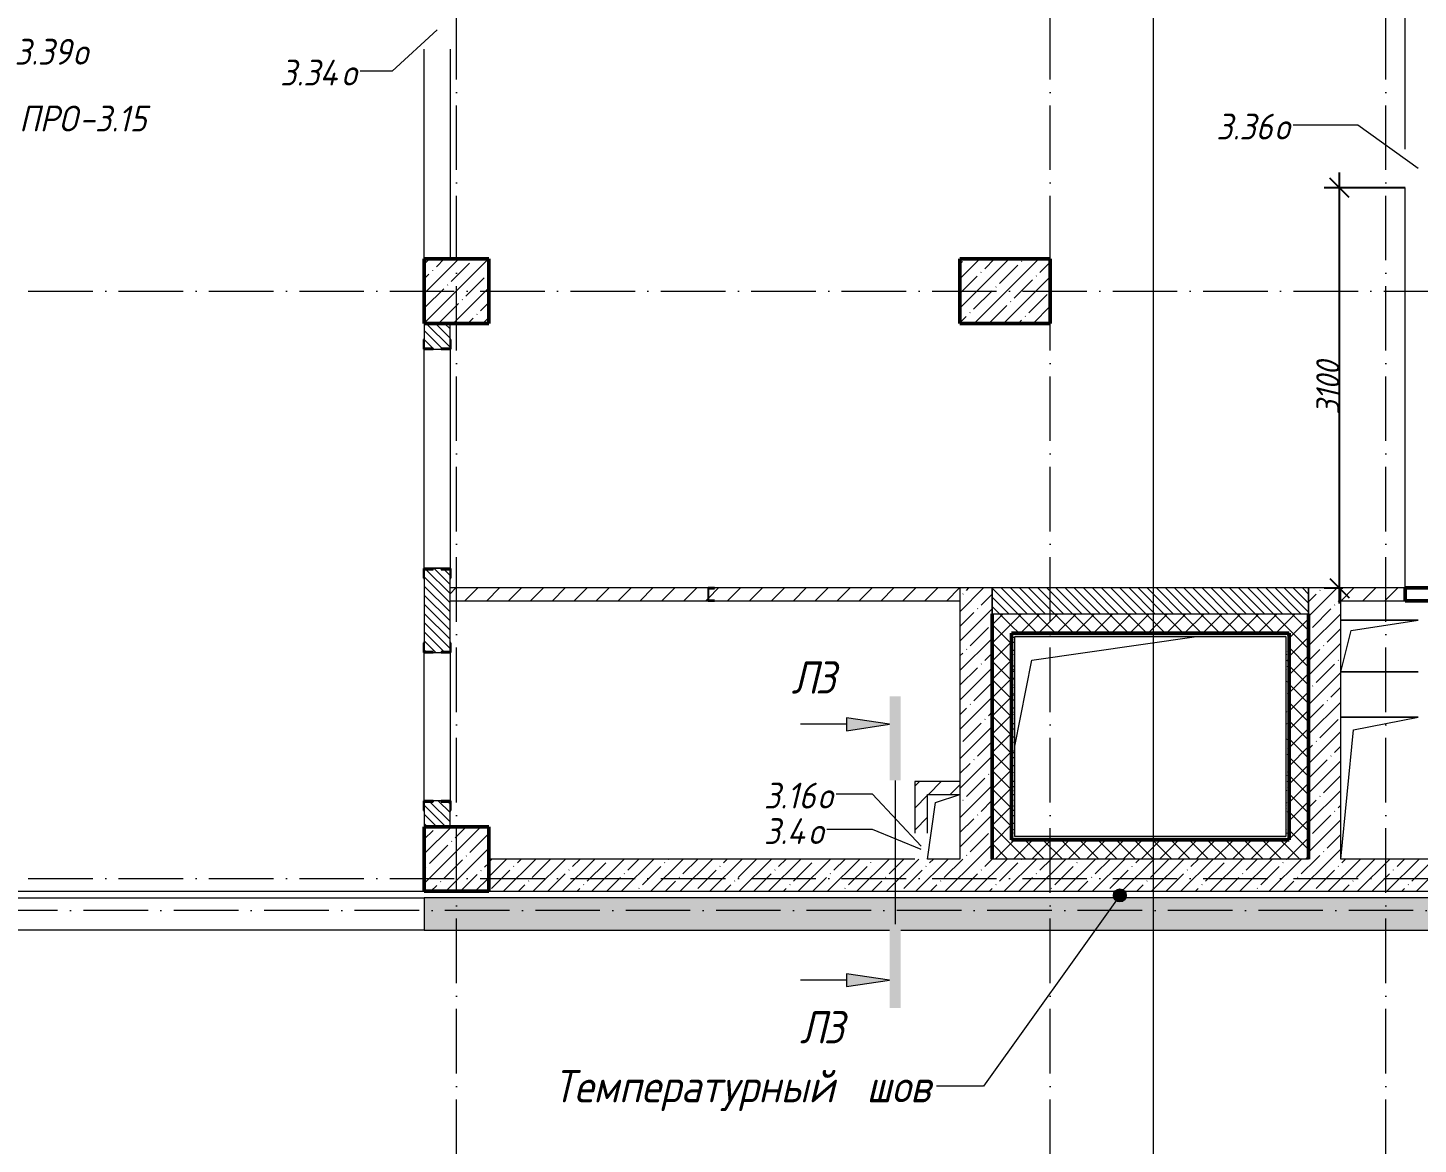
# Model space of a CAD drawing. Header units: millimetres. Extents: x -356862 to 418287, y 0 to 839748.
# Drawn here: x 151215 to 161985, y 319758 to 328407 of the extents above; entities that cross this region are included whole.
import ezdxf

# ---------------------------------------------------------------- set-up
doc = ezdxf.new("R2010")
doc.units = ezdxf.units.MM
doc.linetypes.add('200_ШТРИХ_ш1п0_6_', pattern=[160, 100, -60])
doc.linetypes.add('50_200_ШТРИХ_1Т_ш5_п1_п1_', pattern=[700, 500, -100, 0, -100])
for name, color, linetype, lineweight in [('A-____-____-DIMS', 7, 'Continuous', 9), ('A-____-NOTE-TEXT', 7, 'Continuous', 9), ('A-____-NOTE-TEXT-1', 7, 'Continuous', 5), ('A-FLOR-____-OTLN', 7, 'Continuous', 9), ('A-GENM-____-IDEN', 7, 'Continuous', 9), ('A-GENM-____-MCUT', 7, 'Continuous', 25), ('A-GENM-____-OTLN', 7, 'Continuous', 9), ('A-GENM-____-OTLN-1', 7, 'Continuous', 25), ('A-GLAZ-____-IDEN', 7, 'Continuous', 9), ('A-WALL-____-MCUT-1', 7, 'Continuous', 9), ('A-WALL-____-MCUT-2', 7, 'Continuous', 50), ('A-WALL-____-MCUT-3', 7, 'Continuous', 9), ('A-WALL-____-OTLN', 7, 'Continuous', 9), ('A-WALL-____-PATT-1', 7, 'Continuous', 9), ('A-WALL-FNSH-MCUT-1', 7, 'Continuous', 9), ('G-____-____-TEXT', 7, 'Continuous', 9), ('I-WALL-____-OTLN', 7, 'Continuous', 9), ('S-COLS-____-MCUT', 7, 'Continuous', 50), ('S-COLS-____-OTLN', 7, 'Continuous', 9), ('S-GRID-____-OTLN-1', 7, '50_200_ШТРИХ_1Т_ш5_п1_п1_', 9)]:
    doc.layers.add(name, color=color, linetype=linetype, lineweight=lineweight)
for name, color, linetype, lineweight, true_color in [('A-DETL-GENF-OTLN-4', 9, '200_ШТРИХ_ш1п0_6_', 9, 0x808080), ('A-DETL-GENF-OTLN-5', 7, 'Continuous', 5, 0xc0c0c0), ('A-WALL-____-PATT-2', 7, 'Continuous', 9, 0x787878), ('G-____-____-SYMB-1', 9, 'Continuous', 9, 0x808080)]:
    doc.layers.add(name, color=color, linetype=linetype, lineweight=lineweight, true_color=true_color)
doc.styles.add('ISOCPEUR_I', font='isocpeui.ttf', dxfattribs={"width": 0.9, "height": 2.5})
doc.styles.add('ISOCPEUR_I_10', font='isocpeui.ttf', dxfattribs={"width": 0.9, "height": 180})
doc.styles.add('ISOCPEUR_I_9', font='isocpeui.ttf', dxfattribs={"width": 0.9, "height": 250})
doc.dimstyles.new('ISO-1_8_0_9К_СРЕДНИЙ_Кладочные_4', dxfattribs={"dimscale": 304.8, "dimtxt": 179.276612, "dimasz": 0.492126, "dimexe": 0.393701, "dimexo": 0, "dimgap": 0, "dimtad": 1, "dimdec": 3, "dimrnd": 0.001, "dimdsep": 46, "dimtxsty": 'ISOCPEUR_I_10', "dimblk1": 'OBLIQUE', "dimblk2": 'OBLIQUE', "dimsah": 1, "dimcen": 0.09, "dimdle": 0.393701, "dimazin": 0, "dimtfac": 1, "dimtdec": 4, "dimtix": 1, "dimtmove": 1, "dimatfit": 3, "dimfxl": 1, "dimtvp": 1, "dimtolj": 1, "dimtzin": 0, "dimarcsym": 2})
pattern_1 = [(45, (144685.44, 312186.37), (-114.04925, 114.04925), []), (45, (144799.49, 312186.37), (-114.04925, 114.04925), [201.612, -40.322, 3.353, -36.97])]
pattern_2 = [(45, (144685.44, 312186.37), (-84.8528, 84.8528), [])]
pattern_3 = [(135, (144685.44, 312186.367), (-35.35534, -35.35534), [])]
pattern_4 = [(0, (144685.438, 312186.367), (81.28, 20.32), [3.353, -57.607, 3.353, -57.607, -325.12]), (0, (144685.438, 312186.367), (81.28, 20.32), [-121.92, 3.353, -118.567, 3.353, -57.607, -142.24]), (0, (144685.438, 312186.367), (81.28, 20.32), [-304.8, 3.353, -37.287, 3.353, -98.247]), (120, (144715.918, 312196.527), (-58.237636, 60.230545), [3.353, -57.607, 3.353, -57.607, -325.12]), (120, (144715.918, 312196.527), (-58.237636, 60.230545), [-121.92, 3.353, -118.567, 3.353, -57.607, -142.24]), (120, (144715.918, 312196.527), (-58.237636, 60.230545), [-304.8, 3.353, -37.287, 3.353, -98.247]), (240, (144726.078, 312237.167), (-23.042364, -80.550545), [3.353, -57.607, 3.353, -57.607, -325.12]), (240, (144726.078, 312237.167), (-23.042364, -80.550545), [-121.92, 3.353, -118.567, 3.353, -57.607, -142.24]), (240, (144726.078, 312237.167), (-23.042364, -80.550545), [-304.8, 3.353, -37.287, 3.353, -98.247])]
pattern_5 = [(45, (144685.44, 312186.37), (-70.7107, 70.7107), []), (135, (144685.44, 312186.37), (-70.7107, -70.7107), [])]

# ---------------------------------------------------------------- blocks, each defined once
blk = doc.blocks.new('BSC_Колонна _Прямоугольная - 500х500-V122-АР1_План отверстий 3 этажа в осях 1-64_А-ГГ')
at = {"layer": 'S-COLS-____-OTLN'}
h = blk.add_hatch(dxfattribs=at)
h.set_pattern_fill('FP_145', color=256, style=0, pattern_type=2)
h.set_pattern_definition([(45, (-9850, -9781.04), (-114.0493, 114.0493), []), (45, (-9735.95, -9781.04), (-114.0493, 114.0493), [201.613, -40.323, 3.353, -36.97])])
h.paths.add_polyline_path([(-250, -250), (250, -250), (250, 250), (-250, 250)], flags=0)
at = {"layer": 'S-COLS-____-MCUT'}
for p, q in [((250, 250), (-250, 250)), ((-250, 250), (-250, -250)), ((250, -250), (250, 250)), ((-250, -250), (250, -250))]:
    blk.add_line(p, q, dxfattribs=at)
blk = doc.blocks.new('BSC_Колонна _Прямоугольная - 500х700-V153-АР1_План отверстий 3 этажа в осях 1-64_А-ГГ')
at = {"layer": 'S-COLS-____-OTLN'}
h = blk.add_hatch(dxfattribs=at)
h.set_pattern_fill('FP_176', color=256, style=0, pattern_type=2)
h.set_pattern_definition([(315, (-14181.04, 14100), (114.0493, 114.0493), []), (315, (-14181.04, 13985.95), (114.0493, 114.0493), [201.612, -40.322, 3.353, -36.97])])
h.paths.add_polyline_path([(-250, 350), (-250, -350), (250, -350), (250, 350)], flags=0)
at = {"layer": 'S-COLS-____-MCUT'}
for p, q in [((250, 350), (-250, 350)), ((-250, 350), (-250, -350)), ((250, -350), (250, 350)), ((-250, -350), (250, -350))]:
    blk.add_line(p, q, dxfattribs=at)
blk = doc.blocks.new('154_Фахверк_СКБ_Швеллер - Тип_100_3960-28318856-АР1_План отверстий 3 этажа в осях 1-64_А-ГГ')
at = {"layer": 'A-GENM-____-MCUT'}
for p, q in [((175, 50), (125, 50)), ((125, 50), (125, -50)), ((128, 47), (175, 47)), ((128, -47), (128, 47)), ((175, 47), (175, 50)), ((125, -50), (175, -50)), ((175, -47), (128, -47)), ((175, -50), (175, -47))]:
    blk.add_line(p, q, dxfattribs=at)
blk = doc.blocks.new('154_Стойка_СКБ_Уголок - СМ-2180_200-28268025-АР1_План отверстий 3 этажа в осях 1-64_А-ГГ')
at = {"layer": 'A-GENM-____-MCUT'}
for p, q in [((125, 156), (125, 81)), ((200, 156), (125, 156)), ((131, 81), (131, 150)), ((131, 150), (200, 150)), ((200, 150), (200, 156)), ((125, 81), (131, 81)), ((131, 19), (125, 19)), ((125, 19), (125, -56)), ((131, -50), (131, 19)), ((125, -56), (200, -56)), ((200, -50), (131, -50)), ((200, -56), (200, -50))]:
    blk.add_line(p, q, dxfattribs=at)
blk = doc.blocks.new('Фахверк_СКБ_Уголок - 200_3550_зеркало-28264001-АР1_План отверстий 3 этажа в осях 1-64_А-ГГ')
at = {"layer": 'A-GENM-____-MCUT'}
for p, q in [((200, 156), (125, 156)), ((125, 156), (125, 81)), ((131, 81), (131, 150)), ((131, 150), (200, 150)), ((200, 150), (200, 156)), ((125, 81), (131, 81)), ((131, 19), (125, 19)), ((125, 19), (125, -56)), ((131, -50), (131, 19)), ((125, -56), (200, -56)), ((200, -50), (131, -50)), ((200, -56), (200, -50))]:
    blk.add_line(p, q, dxfattribs=at)
blk = doc.blocks.new('154_Стойка_СКБ_Уголок - СМ-2480_200-28346303-АР1_План отверстий 3 этажа в осях 1-64_А-ГГ')
at = {"layer": 'A-GENM-____-MCUT'}
for p, q in [((125, 156), (125, 81)), ((200, 156), (125, 156)), ((131, 81), (131, 150)), ((131, 150), (200, 150)), ((200, 150), (200, 156)), ((125, 81), (131, 81)), ((131, 19), (125, 19)), ((125, 19), (125, -56)), ((131, -50), (131, 19)), ((125, -56), (200, -56)), ((200, -50), (131, -50)), ((200, -56), (200, -50))]:
    blk.add_line(p, q, dxfattribs=at)
blk = doc.blocks.new('Стойка_Влож_Полоса боковая - Полоса-28213942-АР1_План отверстий 3 этажа в осях 1-64_А-ГГ')
at = {"layer": 'A-GENM-____-OTLN'}
for p, q in [((-5, 60), (0, 60)), ((-5, -60), (-5, 60)), ((0, 31), (0, -31)), ((0, -60), (-5, -60))]:
    blk.add_line(p, q, dxfattribs=at)
blk = doc.blocks.new('AR_Отверстие прямоугольное _в плите_ - AR_Отверстие прямоугольное _в плите_-30552514-АР1_План отверстий 3 этажа в осях 1-64_А-ГГ')
at = {"layer": 'A-GENM-____-OTLN'}
for p, q in [((-917, 617), (357, 800)), ((-1050, -50), (-917, 617))]:
    blk.add_line(p, q, dxfattribs=at)
blk = doc.blocks.new('AR_Отверстие прямоугольное _в плите_ - AR_Отверстие прямоугольное _в плите_-V186-АР1_План отверстий 3 этажа в осях 1-64_А-ГГ')
at = {"layer": 'A-GENM-____-OTLN'}
for p, q in [((300, 550), (-300, 550)), ((-200, 450), (300, 550)), ((-300, -550), (-200, 450))]:
    blk.add_line(p, q, dxfattribs=at)
blk = doc.blocks.new('AR_Отверстие прямоугольное _в плите_ - AR_Отверстие прямоугольное _в плите_-V198-АР1_План отверстий 3 этажа в осях 1-64_А-ГГ')
at = {"layer": 'A-GENM-____-OTLN'}
for p, q in [((-63, 188), (125, 250)), ((-125, -250), (-63, 188))]:
    blk.add_line(p, q, dxfattribs=at)
blk = doc.blocks.new('AR_Отверстие прямоугольное _в плите_ - AR_Отверстие прямоугольное _в плите_-30552531-АР1_План отверстий 3 этажа в осях 1-64_А-ГГ')
at = {"layer": 'A-GENM-____-OTLN'}
for p, q in [((300, 200), (-300, 200)), ((-300, -200), (-220, 120)), ((-220, 120), (300, 200)), ((-300, -200), (300, -200))]:
    blk.add_line(p, q, dxfattribs=at)
blk = doc.blocks.new('BSC_Колонна _Прямоугольная1 - 200х100 _металл_-35191367-АР1_План отверстий 3 этажа в осях 1-64_А-ГГ')
at = {"layer": 'S-COLS-____-MCUT'}
for p, q in [((100, 50), (-100, 50)), ((-100, 50), (-100, -50)), ((100, -50), (100, 50)), ((-100, -50), (100, -50))]:
    blk.add_line(p, q, dxfattribs=at)
blk = doc.blocks.new('DET_L_Имитация разреза_ISO2-5 - Влево-36990825-АР1_План отверстий 3 этажа в осях 1-64_А-ГГ')
at = {"layer": 'A-DETL-GENF-OTLN-5'}
blk.add_line((143, 0), (1257, 0), dxfattribs=at)
blk = doc.blocks.new('_Oblique')
at = {"color": 0, "linetype": 'ByBlock', "lineweight": -2}
blk.add_line((-0.5, -0.5), (0.5, 0.5), dxfattribs=at)
blk = doc.blocks.new('*D9955')
at = {"layer": 'A-____-____-DIMS', "color": 0, "lineweight": -2, "transparency": 16777216}
for p, q in [((161376, 323947), (161376, 327287)), ((161885, 327167), (161256, 327167)), ((161402, 324067), (161256, 324067))]:
    blk.add_line(p, q, dxfattribs=at)
at = {"layer": 'Defpoints', "color": 0, "transparency": 16777216}
for p in [(161376, 327167), (161885, 327167), (161402, 324067)]:
    blk.add_point(p, dxfattribs=at)
at = {"layer": 'A-____-____-DIMS', "color": 0, "lineweight": -2, "transparency": 16777216, "xscale": 150, "yscale": 150, "zscale": 150}
for p, rotation in [((161376, 327167), 90), ((161376, 324067), 270)]:
    blk.add_blockref('_Oblique', p, dxfattribs=dict(at, rotation=rotation))
at = {"layer": 'A-____-____-DIMS', "color": 0, "transparency": 16777216, "insert": (161286, 325617), "char_height": 180, "width": 504.73, "attachment_point": 5, "rotation": 90, "style": 'ISOCPEUR_I_10'}
blk.add_mtext('\\A1;3100', dxfattribs=at)

msp = doc.modelspace()

# ---------------------------------------------------------------- hatches: boundary and pattern name
at = {"layer": 'A-____-NOTE-TEXT-1'}
for points in [[(157977.5026, 322576.9714), (157977.5026, 323226.9714), (157890.766, 323226.9714), (157890.766, 322576.9714)], [(157557.1246, 322961.1233), (157890.766, 323011.1233), (157557.1246, 323061.1233)], [(157977.5026, 320813.1587), (157977.5026, 321463.1587), (157890.766, 321463.1587), (157890.766, 320813.1587)], [(157557.1246, 320979.0068), (157890.766, 321029.0068), (157557.1246, 321079.0068)]]:
    msp.add_hatch(color=256, dxfattribs=at).paths.add_polyline_path(points, flags=0)
at = {"layer": 'A-WALL-____-PATT-1'}
h = msp.add_hatch(dxfattribs=at)
h.set_pattern_fill('FP_6', color=256, style=0, pattern_type=2)
h.set_pattern_definition(pattern_3)
h.paths.add_polyline_path([(154354.4376, 322217.4093), (154485.4376, 322217.4093), (154485.4376, 322411.4093), (154416.4376, 322411.4093), (154416.4376, 322417.4093), (154354.4376, 322417.4093), (154354.4376, 322411.4093), (154285.4376, 322411.4093), (154285.4376, 322217.4093)], flags=0)
h.paths.add_polyline_path([(154416.4376, 323567.4093), (154416.4376, 323573.4093), (154485.4376, 323573.4093), (154485.4376, 324211.4093), (154416.4376, 324211.4093), (154416.4376, 324217.4093), (154354.4376, 324217.4093), (154354.4376, 324211.4093), (154285.4376, 324211.4093), (154285.4376, 323573.4093), (154354.4376, 323573.4093), (154354.4376, 323567.4093)], flags=0)
h.paths.add_polyline_path([(154354.4376, 325917.4093), (154416.4376, 325917.4093), (154416.4376, 325923.4093), (154485.4376, 325923.4093), (154485.4376, 326117.4093), (154285.4376, 326117.4093), (154285.4376, 325923.4093), (154354.4376, 325923.4093)], flags=0)
h = msp.add_hatch(dxfattribs=at)
h.set_pattern_fill('FP_4', color=256, style=0, pattern_type=2)
h.set_pattern_definition(pattern_2)
h.paths.add_polyline_path([(158435.4376, 323967.4093), (158435.4376, 324067.4093), (156535.4376, 324067.4093), (156535.4376, 324064.4093), (156488.4376, 324064.4093), (156488.4376, 323970.4093), (156535.4376, 323970.4093), (156535.4376, 323967.4093)], flags=0)
h.paths.add_polyline_path([(154485.4376, 323967.4093), (156485.4376, 323967.4093), (156485.4376, 324067.4093), (154485.4376, 324067.4093)], flags=0)
h = msp.add_hatch(dxfattribs=at)
h.set_pattern_fill('FP_38', color=256, style=0, pattern_type=2)
h.set_pattern_definition(pattern_1)
h.paths.add_polyline_path([(158685.4376, 321967.4093), (158685.4376, 324067.4093), (158435.4376, 324067.4093), (158435.4376, 321967.4093)], flags=0)
h = msp.add_hatch(dxfattribs=at)
h.set_pattern_fill('FP_6', color=256, style=0, pattern_type=2)
h.set_pattern_definition(pattern_3)
h.paths.add_polyline_path([(161135.4376, 323867.4093), (161135.4376, 324067.4093), (158685.4376, 324067.4093), (158685.4376, 323867.4093), (158811.475, 323867.4093)], flags=0)
h = msp.add_hatch(dxfattribs=at)
h.set_pattern_fill('FP_38', color=256, style=0, pattern_type=2)
h.set_pattern_definition(pattern_1)
h.paths.add_polyline_path([(161385.4376, 321967.4093), (161385.4376, 324067.4093), (161135.4376, 324067.4093), (161135.4376, 321967.4093)], flags=0)
h = msp.add_hatch(dxfattribs=at)
h.set_pattern_fill('FP_4', color=256, style=0, pattern_type=2)
h.set_pattern_definition(pattern_2)
h.paths.add_polyline_path([(161885.4376, 323967.4093), (161885.4376, 324067.4093), (161385.4376, 324067.4093), (161385.4376, 323967.4093)], flags=0)
h = msp.add_hatch(dxfattribs=at)
h.set_pattern_fill('FP_1', color=256, style=0, pattern_type=2)
h.set_pattern_definition(pattern_5)
h.paths.add_polyline_path([(158685.4376, 322117.4093), (158835.4376, 322117.4093), (158835.4376, 323867.4093), (158685.4376, 323867.4093), (158685.4376, 322142.4093)], flags=0)
h = msp.add_hatch(dxfattribs=at)
h.set_pattern_fill('FP_1', color=256, style=0, pattern_type=2)
h.set_pattern_definition(pattern_5)
h.paths.add_polyline_path([(158835.4376, 323717.4093), (160985.4376, 323717.4093), (160985.4376, 323867.4093), (158835.4376, 323867.4093)], flags=0)
h = msp.add_hatch(dxfattribs=at)
h.set_pattern_fill('FP_1', color=256, style=0, pattern_type=2)
h.set_pattern_definition(pattern_5)
h.paths.add_polyline_path([(160985.4376, 321967.4093), (161135.4376, 321967.4093), (161135.4376, 323867.4093), (160985.4376, 323867.4093), (160985.4376, 322117.4093)], flags=0)
h = msp.add_hatch(dxfattribs=at)
h.set_pattern_fill('FP_4', color=256, style=0, pattern_type=2)
h.set_pattern_definition(pattern_2)
h.paths.add_polyline_path([(158185.4376, 322167.4093), (158185.4376, 322567.4093), (158085.4376, 322567.4093), (158085.4376, 322167.4093), (158125.4376, 322167.4093)], flags=0)
h = msp.add_hatch(dxfattribs=at)
h.set_pattern_fill('FP_4', color=256, style=0, pattern_type=2)
h.set_pattern_definition(pattern_2)
h.paths.add_polyline_path([(158435.4376, 322467.4093), (158435.4376, 322567.4093), (158185.4376, 322567.4093), (158185.4376, 322467.4093)], flags=0)
h = msp.add_hatch(dxfattribs=at)
h.set_pattern_fill('FP_1', color=256, style=0, pattern_type=2)
h.set_pattern_definition(pattern_5)
h.paths.add_polyline_path([(160960.4376, 321967.4093), (160985.4376, 321967.4093), (160985.4376, 322117.4093), (158685.4376, 322117.4093), (158685.4376, 321967.4093), (160578.9393, 321967.4093)], flags=0)
h = msp.add_hatch(dxfattribs=at)
h.set_pattern_fill('FP_38', color=256, style=0, pattern_type=2)
h.set_pattern_definition(pattern_1)
h.paths.add_polyline_path([(167535.4376, 321717.4093), (167535.4376, 321967.4093), (163435.4376, 321967.4093), (163435.4376, 321717.4093), (165881.3322, 321717.4093)], flags=0)
h.paths.add_polyline_path([(162285.4376, 321717.4093), (162285.4376, 321967.4093), (154785.4376, 321967.4093), (154785.4376, 321717.4093), (161462.6714, 321717.4093)], flags=0)
h = msp.add_hatch(dxfattribs=at)
h.set_pattern_fill('FP_38', color=256, style=0, pattern_type=2)
h.set_pattern_definition(pattern_1)
h.paths.add_polyline_path([(167648.7964, 321417.4093), (168235.4376, 321417.4093), (168235.4376, 321667.4093), (163435.4376, 321667.4093), (163435.4376, 321417.4093), (165881.3322, 321417.4093)], flags=0)
h.paths.add_polyline_path([(162285.4376, 321417.4093), (162285.4376, 321667.4093), (154285.4376, 321667.4093), (154285.4376, 321417.4093), (157890.766, 321417.4093), (157890.766, 321463.1587), (157977.5026, 321463.1587), (157977.5026, 321417.4093), (160578.9393, 321417.4093)], flags=0)
h.paths.add_polyline_path([(150285.4376, 321417.4093), (150285.4376, 321667.4093), (142735.4376, 321667.4093), (142735.4376, 321417.4093), (149974.1536, 321417.4093)], flags=0)
at = {"layer": 'A-WALL-____-PATT-2'}
h = msp.add_hatch(dxfattribs=at)
h.set_pattern_fill('FP_181', color=256, style=0, pattern_type=2)
h.set_pattern_definition(pattern_4)
h.paths.add_polyline_path([(158835.4376, 322142.4093), (158860.4376, 322142.4093), (158860.4376, 323717.4093), (158835.4376, 323717.4093), (158835.4376, 323240.7852)], flags=0)
h = msp.add_hatch(dxfattribs=at)
h.set_pattern_fill('FP_181', color=256, style=0, pattern_type=2)
h.set_pattern_definition(pattern_4)
h.paths.add_polyline_path([(160960.4376, 323692.4093), (160960.4376, 323717.4093), (158860.4376, 323717.4093), (158860.4376, 323692.4093)], flags=0)
h = msp.add_hatch(dxfattribs=at)
h.set_pattern_fill('FP_181', color=256, style=0, pattern_type=2)
h.set_pattern_definition(pattern_4)
h.paths.add_polyline_path([(160960.4376, 322117.4093), (160985.4376, 322117.4093), (160985.4376, 323717.4093), (160960.4376, 323717.4093), (160960.4376, 322142.4093)], flags=0)
h = msp.add_hatch(dxfattribs=at)
h.set_pattern_fill('FP_181', color=256, style=0, pattern_type=2)
h.set_pattern_definition(pattern_4)
h.paths.add_polyline_path([(160960.4376, 322117.4093), (160960.4376, 322142.4093), (158835.4376, 322142.4093), (158835.4376, 322117.4093), (160578.9393, 322117.4093)], flags=0)
at = {"layer": 'G-____-____-TEXT'}
h = msp.add_hatch(color=256, dxfattribs=at)
edge = h.paths.add_edge_path(flags=0)
edge.add_arc((159674.4019, 321685.5684), 50, 0, 360)
at = {"layer": 'S-COLS-____-OTLN'}
h = msp.add_hatch(dxfattribs=at)
h.set_pattern_fill('FP_38', color=256, style=0, pattern_type=2)
h.set_pattern_definition(pattern_1)
h.paths.add_polyline_path([(154285.4376, 326117.4093), (154785.4376, 326117.4093), (154785.4376, 326617.4093), (154285.4376, 326617.4093)], flags=0)

# ---------------------------------------------------------------- linework, layer by layer
at = {"layer": 'A-____-NOTE-TEXT'}
for p, q in [((157557.1246, 323011.1233), (157200.8746, 323011.1233)), ((157890.766, 323011.1233), (157557.1246, 323061.1233)), ((157557.1246, 323061.1233), (157557.1246, 322961.1233)), ((157557.1246, 322961.1233), (157890.766, 323011.1233)), ((157557.1246, 321079.0068), (157557.1246, 320979.0068)), ((157890.766, 321029.0068), (157557.1246, 321079.0068)), ((157557.1246, 321029.0068), (157200.8746, 321029.0068)), ((157557.1246, 320979.0068), (157890.766, 321029.0068))]:
    msp.add_line(p, q, dxfattribs=at)
at = {"layer": 'A-FLOR-____-OTLN'}
for p, q in [((161385.4376, 323817.4093), (161985.4376, 323817.4093)), ((161985.4376, 323417.4093), (161385.4376, 323417.4093)), ((161385.4376, 323067.4093), (161985.4376, 323067.4093)), ((150285.4376, 321717.4093), (154285.4376, 321717.4093))]:
    msp.add_line(p, q, dxfattribs=at)
at = {"layer": 'A-GLAZ-____-IDEN'}
for p, q in [((154385.4376, 328392.4093), (154038.4508, 328072.3938)), ((154038.4508, 328072.3938), (153788.3302, 328072.3938)), ((161518.6589, 327654.3246), (161016.3333, 327654.3246)), ((161985.4376, 327317.4093), (161518.6589, 327654.3246)), ((157759.1025, 322471.0614), (157476.1602, 322471.0614)), ((158135.4376, 322067.4093), (157759.1025, 322471.0614)), ((157759.1025, 322195.8742), (157405.0641, 322195.8742)), ((158135.4376, 322042.4093), (157759.1025, 322195.8742))]:
    msp.add_line(p, q, dxfattribs=at)
at = {"layer": 'A-WALL-____-MCUT-1'}
for p, q in [((158435.4376, 324067.4093), (158435.4376, 321967.4093)), ((158685.4376, 324067.4093), (158435.4376, 324067.4093)), ((158685.4376, 321967.4093), (158685.4376, 324067.4093)), ((161135.4376, 324067.4093), (161135.4376, 321967.4093)), ((161385.4376, 324067.4093), (161135.4376, 324067.4093)), ((161385.4376, 321967.4093), (161385.4376, 324067.4093)), ((158085.4376, 321967.4093), (154785.4376, 321967.4093)), ((158435.4376, 321967.4093), (158185.4376, 321967.4093)), ((161135.4376, 321967.4093), (158685.4376, 321967.4093)), ((162285.4376, 321967.4093), (161385.4376, 321967.4093)), ((154785.4376, 321717.4093), (162285.4376, 321717.4093)), ((162285.4376, 321667.4093), (154285.4376, 321667.4093)), ((154285.4376, 321667.4093), (154285.4376, 321417.4093)), ((154285.4376, 321417.4093), (157890.766, 321417.4093)), ((157977.5026, 321417.4093), (162285.4376, 321417.4093))]:
    msp.add_line(p, q, dxfattribs=at)
at = {"layer": 'A-WALL-____-MCUT-2'}
for p, q in [((158685.4376, 323867.4093), (158685.4376, 321967.4093)), ((161135.4376, 321967.4093), (161135.4376, 323867.4093)), ((158835.4376, 323717.4093), (158835.4376, 322117.4093)), ((160985.4376, 323717.4093), (158835.4376, 323717.4093)), ((160985.4376, 322117.4093), (160985.4376, 323717.4093)), ((158835.4376, 322117.4093), (160985.4376, 322117.4093)), ((161135.4376, 321967.4093), (161135.4376, 321967.4093))]:
    msp.add_line(p, q, dxfattribs=at)
at = {"layer": 'A-WALL-____-MCUT-3'}
for p, q in [((154285.4376, 326117.4093), (154285.4376, 325992.4093)), ((154485.4376, 326117.4093), (154285.4376, 326117.4093)), ((154485.4376, 325992.4093), (154485.4376, 326117.4093)), ((154354.4376, 325917.4093), (154416.4376, 325917.4093)), ((154285.4376, 324142.4093), (154285.4376, 323642.4093)), ((154485.4376, 323642.4093), (154485.4376, 324142.4093)), ((161135.4376, 324067.4093), (158685.4376, 324067.4093)), ((158685.4376, 324067.4093), (158685.4376, 323867.4093)), ((161135.4376, 323867.4093), (161135.4376, 324067.4093)), ((158685.4376, 323867.4093), (161135.4376, 323867.4093)), ((154354.4376, 323567.4093), (154416.4376, 323567.4093)), ((154416.4376, 322417.4093), (154354.4376, 322417.4093)), ((154285.4376, 322342.4093), (154285.4376, 322217.4093)), ((154485.4376, 322217.4093), (154485.4376, 322342.4093))]:
    msp.add_line(p, q, dxfattribs=at)
at = {"layer": 'A-WALL-____-OTLN'}
for p, q in [((150285.4376, 321667.4093), (154285.4376, 321667.4093)), ((154285.4376, 321417.4093), (150285.4376, 321417.4093))]:
    msp.add_line(p, q, dxfattribs=at)
at = {"layer": 'A-WALL-FNSH-MCUT-1'}
for p, q in [((156485.4376, 324067.4093), (154485.4376, 324067.4093)), ((158435.4376, 324067.4093), (156535.4376, 324067.4093)), ((161885.4376, 324067.4093), (161385.4376, 324067.4093)), ((154485.4376, 323967.4093), (156485.4376, 323967.4093)), ((156535.4376, 323967.4093), (158435.4376, 323967.4093)), ((161385.4376, 323967.4093), (161885.4376, 323967.4093)), ((158860.4376, 322142.4093), (158860.4376, 323692.4093)), ((158860.4376, 323692.4093), (160960.4376, 323692.4093)), ((160960.4376, 323692.4093), (160960.4376, 322142.4093)), ((158085.4376, 322567.4093), (158085.4376, 322167.4093)), ((158435.4376, 322567.4093), (158085.4376, 322567.4093)), ((158185.4376, 322167.4093), (158185.4376, 322467.4093)), ((158185.4376, 322467.4093), (158435.4376, 322467.4093)), ((160960.4376, 322142.4093), (158860.4376, 322142.4093))]:
    msp.add_line(p, q, dxfattribs=at)
at = {"layer": 'G-____-____-SYMB-1'}
msp.add_line((159931.7086, 362292.1129), (159931.7086, 307486.2279), dxfattribs=at)
at = {"layer": 'G-____-____-TEXT'}
for p, q in [((159674.4019, 321685.5684), (158618.3095, 320207.4365)), ((158618.3095, 320207.4365), (158254.0432, 320207.4365))]:
    msp.add_line(p, q, dxfattribs=at)
msp.add_circle((159674.4019, 321685.5684), 50, dxfattribs=at)
at = {"layer": 'I-WALL-____-OTLN'}
for p, q in [((161885.4376, 327467.4093), (161885.4376, 328767.4093)), ((154285.4376, 326617.4093), (154285.4376, 328242.4093)), ((154485.4376, 328242.4093), (154485.4376, 326617.4093)), ((161885.4376, 324067.4093), (161885.4376, 327167.4093)), ((154285.4376, 324217.4093), (154285.4376, 325917.4093)), ((154485.4376, 325917.4093), (154485.4376, 324217.4093)), ((154285.4376, 322417.4093), (154285.4376, 323567.4093)), ((154485.4376, 323567.4093), (154485.4376, 322417.4093))]:
    msp.add_line(p, q, dxfattribs=at)
at = {"layer": 'S-COLS-____-MCUT'}
for p, q in [((154785.4376, 326617.4093), (154285.4376, 326617.4093)), ((154285.4376, 326617.4093), (154285.4376, 326117.4093)), ((154785.4376, 326117.4093), (154785.4376, 326617.4093)), ((154285.4376, 326117.4093), (154785.4376, 326117.4093))]:
    msp.add_line(p, q, dxfattribs=at)
at = {"layer": 'S-GRID-____-OTLN-1'}
for p, q in [((154535.4376, 307703.761), (154535.4376, 362067.327)), ((159135.4376, 307703.761), (159135.4376, 362067.327)), ((161735.4376, 307703.761), (161735.4376, 362067.327)), ((140016.6674, 326367.4093), (171393.1768, 326367.4093)), ((140016.6674, 321817.4093), (168556.0383, 321817.4093)), ((248759.8442, 321567.4093), (140255.5819, 321567.4093))]:
    msp.add_line(p, q, dxfattribs=at)

# ---------------------------------------------------------------- block references
at = {"layer": 'A-DETL-GENF-OTLN-4', "rotation": 270.0000000000001}
msp.add_blockref('DET_L_Имитация разреза_ISO2-5 - Влево-36990825-АР1_План отверстий 3 этажа в осях 1-64_А-ГГ', (157934.1343, 322720.065), dxfattribs=at)
at = {"layer": 'A-GENM-____-OTLN', "rotation": 269.9999999999999}
msp.add_blockref('Стойка_Влож_Полоса боковая - Полоса-28213942-АР1_План отверстий 3 этажа в осях 1-64_А-ГГ', (154385.4376, 324217.4093), dxfattribs=at)
at = {"layer": 'A-GENM-____-OTLN'}
for name, p in [('AR_Отверстие прямоугольное _в плите_ - AR_Отверстие прямоугольное _в плите_-30552531-АР1_План отверстий 3 этажа в осях 1-64_А-ГГ', (161685.4376, 323617.4093)), ('AR_Отверстие прямоугольное _в плите_ - AR_Отверстие прямоугольное _в плите_-30552514-АР1_План отверстий 3 этажа в осях 1-64_А-ГГ', (159910.4376, 322892.4093)), ('AR_Отверстие прямоугольное _в плите_ - AR_Отверстие прямоугольное _в плите_-V186-АР1_План отверстий 3 этажа в осях 1-64_А-ГГ', (161685.4376, 322517.4093)), ('AR_Отверстие прямоугольное _в плите_ - AR_Отверстие прямоугольное _в плите_-V198-АР1_План отверстий 3 этажа в осях 1-64_А-ГГ', (158310.4376, 322217.4093))]:
    msp.add_blockref(name, p, dxfattribs=at)
at = {"layer": 'A-GENM-____-OTLN-1'}
for name, p, rotation in [('Фахверк_СКБ_Уголок - 200_3550_зеркало-28264001-АР1_План отверстий 3 этажа в осях 1-64_А-ГГ', (154435.4376, 325792.4093), 89.99999999999993), ('154_Стойка_СКБ_Уголок - СМ-2480_200-28346303-АР1_План отверстий 3 этажа в осях 1-64_А-ГГ', (154335.4376, 324342.4093), 269.9999999999999), ('154_Стойка_СКБ_Уголок - СМ-2180_200-28268025-АР1_План отверстий 3 этажа в осях 1-64_А-ГГ', (154435.4376, 323442.4093), 89.99999999999993), ('Фахверк_СКБ_Уголок - 200_3550_зеркало-28264001-АР1_План отверстий 3 этажа в осях 1-64_А-ГГ', (154335.4376, 322542.4093), 269.9999999999999)]:
    msp.add_blockref(name, p, dxfattribs=dict(at, rotation=rotation))
msp.add_blockref('154_Фахверк_СКБ_Швеллер - Тип_100_3960-28318856-АР1_План отверстий 3 этажа в осях 1-64_А-ГГ', (156360.4376, 324017.4093), dxfattribs=at)
at = {"layer": 'S-COLS-____-OTLN', "rotation": 89.9999999999999}
msp.add_blockref('BSC_Колонна _Прямоугольная - 500х700-V153-АР1_План отверстий 3 этажа в осях 1-64_А-ГГ', (158785.4376, 326367.4093), dxfattribs=at)
at = {"layer": 'S-COLS-____-OTLN'}
for name, p in [('BSC_Колонна _Прямоугольная1 - 200х100 _металл_-35191367-АР1_План отверстий 3 этажа в осях 1-64_А-ГГ', (161985.4376, 324017.4093)), ('BSC_Колонна _Прямоугольная - 500х500-V122-АР1_План отверстий 3 этажа в осях 1-64_А-ГГ', (154535.4376, 321967.4093))]:
    msp.add_blockref(name, p, dxfattribs=at)

# ---------------------------------------------------------------- texts
at = {"layer": 'A-____-NOTE-TEXT', "char_height": 250, "attachment_point": 1, "style": 'ISOCPEUR_I'}
for s, insert, width in [('\\fISOCPEUR|b0|i1|c204|p34|;\\W.9;Л', (157130.7439, 323499.1315), 223.670813), ('\\fISOCPEUR|b0|i1|c204|p34|;\\W.9;3', (157315.2908, 323499.1315), 202.02525), ('\\fISOCPEUR|b0|i1|c204|p34|;\\W.9;Л', (157195.5128, 320789.3052), 223.670813), ('\\fISOCPEUR|b0|i1|c204|p34|;\\W.9;3', (157380.0597, 320789.3052), 202.02525)]:
    msp.add_mtext(s, dxfattribs=dict(at, insert=insert, width=width))
at = {"layer": 'A-GENM-____-IDEN', "char_height": 200, "attachment_point": 1, "style": 'ISOCPEUR_I_9'}
for s, insert, width in [('ПРО', (151148.0587, 327804.1059), 562.784625), ('-3.15', (151612.4025, 327804.1059), 663.79725)]:
    msp.add_mtext(s, dxfattribs=dict(at, insert=insert, width=width))
at = {"layer": 'A-GLAZ-____-IDEN', "char_height": 200, "attachment_point": 1, "style": 'ISOCPEUR_I_9'}
for s, insert, width in [('3.39', (151112.5087, 328321.6886), 548.35425), ('\\fISOCPEUR|b0|i1|c204|p34|;\\W.9;о', (151564.9462, 328321.6886), 158.734125), ('3.34', (153169.4797, 328160.0084), 577.215), ('\\fISOCPEUR|b0|i1|c204|p34|;\\W.9;о', (153645.7297, 328160.0084), 158.734125), ('3.36', (160420.8787, 327741.9392), 548.35425), ('\\fISOCPEUR|b0|i1|c204|p34|;\\W.9;о', (160873.3162, 327741.9392), 158.734125), ('3.16', (156916.7086, 322558.676), 505.063125), ('\\fISOCPEUR|b0|i1|c204|p34|;\\W.9;о', (157333.4273, 322558.676), 158.734125), ('3.4', (156916.7086, 322283.4888), 418.480875), ('\\fISOCPEUR|b0|i1|c204|p34|;\\W.9;о', (157261.9898, 322283.4888), 158.734125)]:
    msp.add_mtext(s, dxfattribs=dict(at, insert=insert, width=width))
at = {"layer": 'G-____-____-TEXT', "char_height": 250, "attachment_point": 1, "style": 'ISOCPEUR_I'}
for s, insert, width in [('Температурный', (155288.7516, 320332.4365), 2763.416813), ('шов', (157711.6734, 320332.4365), 656.582063)]:
    msp.add_mtext(s, dxfattribs=dict(at, insert=insert, width=width))

# ---------------------------------------------------------------- dimensions: what is measured, and where the dimension line sits
at = {"layer": 'A-____-____-DIMS'}
dim = msp.add_linear_dim(base=(161375.8502, 327167.4093), p1=(161402.4376, 324067.4093), p2=(161885.4376, 327167.4093), angle=90, dimstyle='ISO-1_8_0_9К_СРЕДНИЙ_Кладочные_4', override={"dimpost": '<>', "dimfxl": 3137.401632}, dxfattribs=at)
dim.commit()
dim.dimension.update_dxf_attribs({"geometry": '*D9955', "text_midpoint": (161285.8502, 325617.4093)})

doc.saveas('drawing.dxf')
